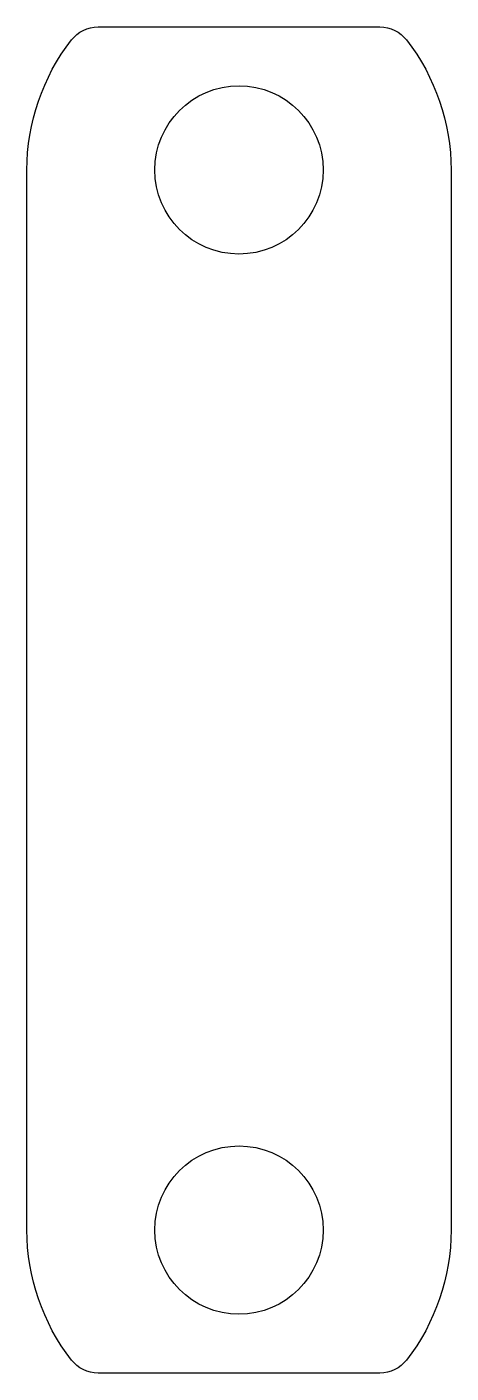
# Model space of a CAD drawing. Header units: millimetres. Extents: x -6.3 to 6.3, y -20 to 20.
import ezdxf

# ---------------------------------------------------------------- set-up
doc = ezdxf.new("R2010")
doc.units = ezdxf.units.MM
doc.layers.get('0').update_dxf_attribs({"linetype": 'CONTINUOUS'})

msp = doc.modelspace()

# ---------------------------------------------------------------- linework, layer by layer
for points in [[(4.977, -19.613, -0.231687), (4.187, -20), (-4.187, -20, -0.231687), (-4.977, -19.613, -0.166543), (-6.3, -15.75), (-6.3, 15.75, -0.166543), (-4.977, 19.613, -0.231687), (-4.187, 20), (4.187, 20, -0.231687), (4.977, 19.613, -0.166543), (6.3, 15.75), (6.3, -15.75, -0.166543)], [(-4.187, -20, -0.231687), (-4.977, -19.613, -0.166543), (-6.3, -15.75), (-6.3, 15.75, -0.166543), (-4.977, 19.613, -0.231687), (-4.187, 20), (4.187, 20, -0.231687), (4.977, 19.613, -0.166543), (6.3, 15.75), (6.3, -15.75, -0.166543), (4.977, -19.613, -0.231687), (4.187, -20)]]:
    msp.add_lwpolyline(points, format="xyb", close=True)
for centre in [(0, 15.75), (0, 15.75), (0, -15.75), (0, -15.75)]:
    msp.add_circle(centre, 2.5)

doc.saveas('drawing.dxf')
